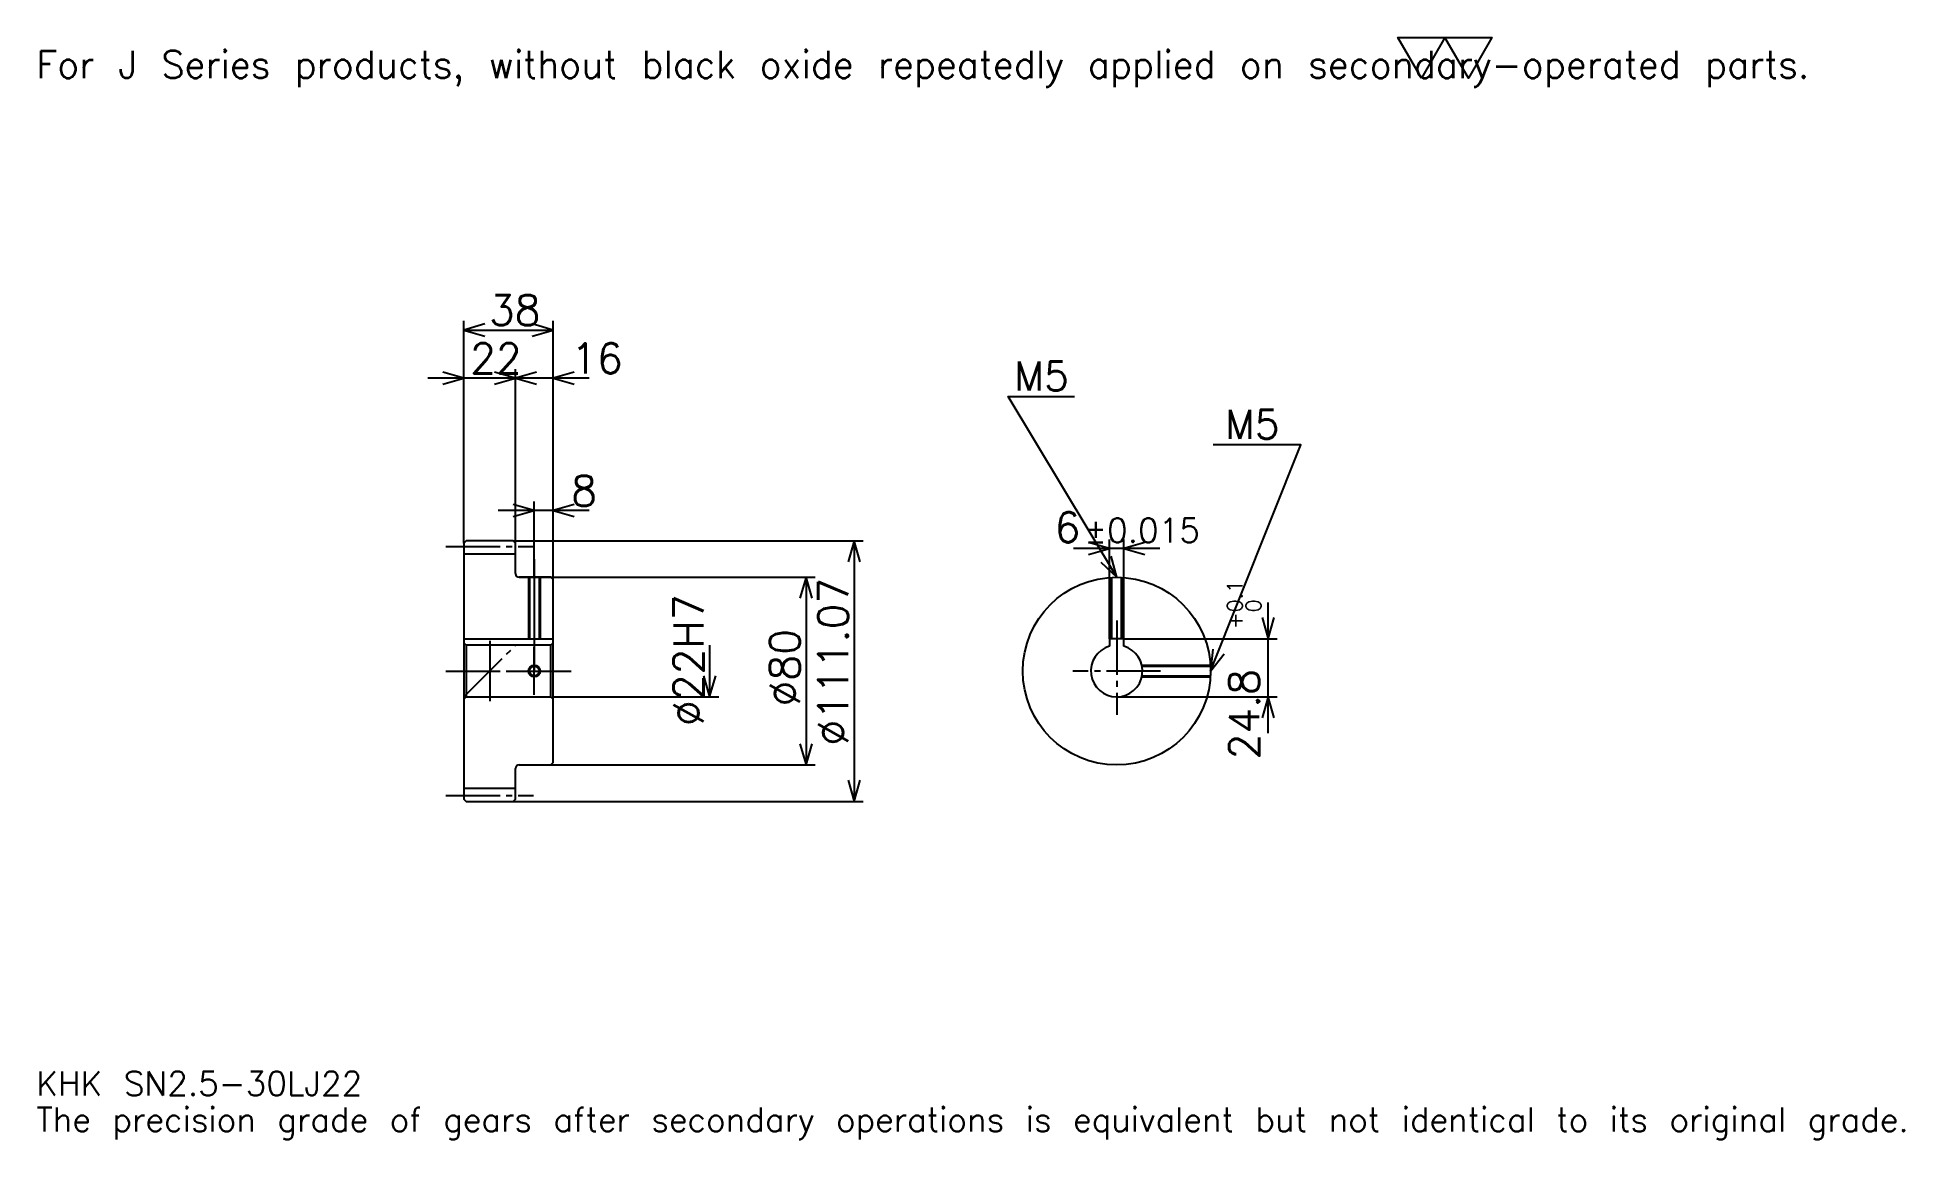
# Model space of a CAD drawing. Extents: x 26 to 822, y 9 to 479.
import ezdxf

# ---------------------------------------------------------------- set-up
doc = ezdxf.new("R2010")
doc.units = 0
doc.linetypes.add('DASHDOT', pattern=[30.782608, 23.086957, -2.565217, 2.565217, -2.565217])
doc.layers.get('0').update_dxf_attribs({"linetype": 'CONTINUOUS'})
doc.layers.add('DASHDOT', color=6, linetype='DASHDOT')
doc.styles.add('KANJI', font='TXT', dxfattribs={"bigfont": 'BIGFONT'})

msp = doc.modelspace()

# ---------------------------------------------------------------- linework, layer by layer
at = {"color": 5}
for p, q in [((207.782593, 264.598206), (207.782593, 358.228638)), ((245.782593, 264.598206), (245.782593, 358.228638)), ((207.782593, 354.380829), (245.782593, 354.380829)), ((229.782593, 264.598206), (229.782593, 337.706909)), ((245.173889, 333.85907), (192.391296, 333.85907)), ((261.173889, 333.85907), (214.391281, 333.85907)), ((237.782593, 264.598206), (237.782593, 281.272125)), ((261.173889, 277.424316), (222.391296, 277.424316)), ((207.782593, 263.598206), (207.782593, 264.598206)), ((228.782593, 264.598206), (245.782593, 264.598206)), ((229.782593, 263.598206), (229.782593, 264.598206)), ((237.782593, 249.065216), (237.782593, 264.598206)), ((237.782593, 249.065216), (237.782593, 264.598206)), ((245.782593, 264.598206), (377.891296, 264.598206)), ((245.782593, 248.065216), (245.782593, 264.598206)), ((374.043457, 264.598206), (374.043457, 153.532211)), ((482.869537, 222.865219), (482.869537, 265.191315)), ((488.869537, 222.865219), (488.869537, 265.191315)), ((504.260834, 261.343475), (467.478241, 261.343475)), ((231.282593, 249.065216), (245.782593, 249.065216)), ((245.782593, 249.065216), (357.369568, 249.065216)), ((353.521729, 249.065216), (353.521729, 169.065216)), ((550.434753, 182.67392), (550.434753, 238.256516)), ((488.869537, 222.865219), (554.282593, 222.865219)), ((312.478241, 220.065216), (312.478241, 198.065216)), ((245.782593, 198.065216), (316.32608, 198.065216)), ((485.869537, 198.065216), (554.282593, 198.065216)), ((231.282593, 169.065216), (245.782593, 169.065216)), ((245.782593, 169.065216), (357.369568, 169.065216)), ((228.782593, 153.532211), (245.782593, 153.532211)), ((245.782593, 153.532211), (377.891296, 153.532211))]:
    msp.add_line(p, q, dxfattribs=at)
at = {"color": 4}
for p, q in [((207.782593, 258.973206), (229.782593, 258.973206)), ((207.782593, 222.865219), (245.782593, 222.865219)), ((208.782593, 220.065216), (208.782593, 198.065216)), ((244.782593, 220.065216), (245.782593, 221.065216)), ((244.782593, 198.065216), (245.782593, 197.065216)), ((207.782593, 159.157211), (229.782593, 159.157211))]:
    msp.add_line(p, q, dxfattribs=at)
at = {"color": 7}
msp.add_line((218.782593, 221.891296), (218.782593, 196.239136), dxfattribs=at)
msp.add_lwpolyline([(615.652161, 461.739136), (605.647827, 479.080017), (645.665222, 479.080017), (635.660828, 461.739136), (625.656494, 479.080017), (615.652161, 461.739136)], dxfattribs=at)
at = {"color": 5}
for points in [[(216.760849, 356.946045), (207.782593, 354.380829), (216.760849, 351.815613)], [(236.804337, 351.815613), (245.782593, 354.380829), (236.804337, 356.946045)], [(198.804337, 331.293884), (207.782593, 333.85907), (198.804337, 336.424316)], [(220.804337, 331.293884), (229.782593, 333.85907), (220.804337, 336.424316)], [(238.760849, 336.424316), (229.782593, 333.85907), (238.760849, 331.293884)], [(254.760849, 336.424316), (245.782593, 333.85907), (254.760849, 331.293884)], [(485.869537, 249.065216), (439.695618, 326.021729), (467.913025, 326.021729)], [(525.869507, 209.065216), (564.347778, 305.5), (526.89563, 305.5)], [(228.804337, 274.85907), (237.782593, 277.424316), (228.804337, 279.989502)], [(254.760849, 279.989502), (245.782593, 277.424316), (254.760849, 274.85907)], [(376.608673, 255.619965), (374.043457, 264.598206), (371.478241, 255.619965)], [(473.891266, 258.778259), (482.869537, 261.343475), (473.891266, 263.908691)], [(497.847809, 263.908691), (488.869537, 261.343475), (497.847809, 258.778259)], [(479.050598, 255.444214), (485.869537, 249.065216), (483.449921, 258.083801)], [(356.086945, 240.08696), (353.521729, 249.065216), (350.956512, 240.08696)], [(547.869507, 231.843475), (550.434753, 222.865219), (553, 231.843475)], [(526.814331, 218.354828), (525.869507, 209.065216), (531.579407, 216.453506)], [(309.913025, 207.043472), (312.478241, 198.065216), (315.043457, 207.043472)], [(553, 189.08696), (550.434753, 198.065216), (547.869507, 189.08696)], [(350.956512, 178.043472), (353.521729, 169.065216), (356.086945, 178.043472)], [(371.478241, 162.510468), (374.043457, 153.532211), (376.608673, 162.510468)]]:
    msp.add_lwpolyline(points, dxfattribs=at)
at = {"color": 4}
for points in [[(229.782593, 250.565216), (229.782593, 263.598206), (228.782593, 264.598206), (208.782593, 264.598206), (207.782593, 263.598206), (207.782593, 197.065216)], [(231.282593, 169.065216), (244.782593, 169.065216), (245.782593, 170.065216), (245.782593, 248.065216), (244.782593, 249.065216), (231.282593, 249.065216)], [(235.282593, 249.065216), (235.282593, 222.865219)], [(235.71759, 249.065216), (235.71759, 222.865219)], [(239.847595, 249.065216), (239.847595, 222.865219)], [(240.282593, 249.065216), (240.282593, 222.865219)], [(483.369537, 222.865219), (483.369537, 248.987015)], [(483.804535, 222.865219), (483.804535, 249.011871)], [(487.93454, 222.865219), (487.93454, 249.011871)], [(488.369537, 222.865219), (488.369537, 248.987015)], [(488.869537, 219.648224), (488.869537, 222.865219), (482.869537, 222.865219), (482.869537, 219.648224)], [(207.782593, 197.065216), (208.782593, 198.065216), (244.782593, 198.065216), (244.782593, 220.065216), (208.782593, 220.065216), (207.782593, 221.065216)], [(496.581665, 211.565216), (525.791321, 211.565216)], [(496.673981, 211.130219), (525.816162, 211.130219)], [(496.673981, 207.000214), (525.816162, 207.000214)], [(496.581665, 206.565216), (525.791321, 206.565216)], [(207.782593, 197.065216), (207.782593, 154.532211), (208.782593, 153.532211), (228.782593, 153.532211), (229.782593, 154.532211), (229.782593, 167.565216)]]:
    msp.add_lwpolyline(points, dxfattribs=at)
for centre, radius in [((485.869537, 209.065216), 40), ((237.782593, 209.065216), 2.065)]:
    msp.add_circle(centre, radius, dxfattribs=at)
at = {"color": 7}
msp.add_circle((237.782593, 209.065216), 2.5, dxfattribs=at)
at = {"color": 4}
for centre, radius, start, end in [((231.282593, 250.565216), 1.5, 180, 270), ((485.869537, 209.065216), 11, 105.826620886, 74.173379114), ((231.282593, 167.565216), 1.5, 90, 180)]:
    msp.add_arc(centre, radius, start, end, dxfattribs=at)
at = {"layer": 'DASHDOT', "color": 7}
for p, q in [((200.086945, 262.098206), (237.478241, 262.098206)), ((237.782593, 249.065216), (237.782593, 209.065216)), ((485.869537, 230.560867), (485.869537, 190.369568)), ((207.782593, 198.065216), (229.782593, 220.065216)), ((200.086945, 209.065216), (253.478241, 209.065216)), ((504.565216, 209.065216), (467.173889, 209.065216)), ((200.086945, 156.032211), (237.478241, 156.032211))]:
    msp.add_line(p, q, dxfattribs=at)
for points in [[(237.782593, 256.760864), (237.782593, 215.169556)], [(237.782593, 198.869568), (237.782593, 219.260864)], [(227.586945, 209.065216), (247.978241, 209.065216)]]:
    msp.add_lwpolyline(points, dxfattribs=at)

# ---------------------------------------------------------------- texts
at = {"color": 7, "style": 'KANJI'}
for s, height, p in [('For J Series products, without black oxide repeatedly applied on secondary-operated parts.', 11.543478, (25.652174, 461.739136)), ('38', 12.826087, (218.445633, 356.432983)), ('22', 12.826087, (210.445633, 335.911255)), ('16', 12.826087, (253.478241, 335.911255)), ('M5', 12.313044, (442.260864, 328.586945)), ('M5', 12.313044, (532.026062, 308.065216)), ('8', 12.826087, (253.478241, 279.476471)), ('6', 12.826087, (459.393951, 263.908691)), ('%%p0.015', 10.26087, (472.09021, 263.908691)), ('KHK SN2.5-30LJ22', 10.26087, (25.652174, 28.217392)), ('The precision grade of gears after secondary operations is equivalent but not identical to its original grade.', 10.26087, (25.652174, 12.826087))]:
    msp.add_text(s, height=height, dxfattribs=at).set_placement(p)
for s, height, p in [('%%c111.07', 12.826087, (371.478241, 177.320648)), ('%%c22H7', 12.826087, (309.913025, 185.657608)), ('0.1', 6.413043, (539.404297, 234.112442)), ('0', 6.413043, (547.356506, 234.112442)), ('+', 6.413043, (539.404297, 226.929825)), ('%%c80', 12.826087, (350.956512, 193.994568)), ('24.8', 12.826087, (546.586914, 171.413452))]:
    msp.add_text(s, height=height, rotation=90, dxfattribs=at).set_placement(p)

doc.saveas('drawing.dxf')
